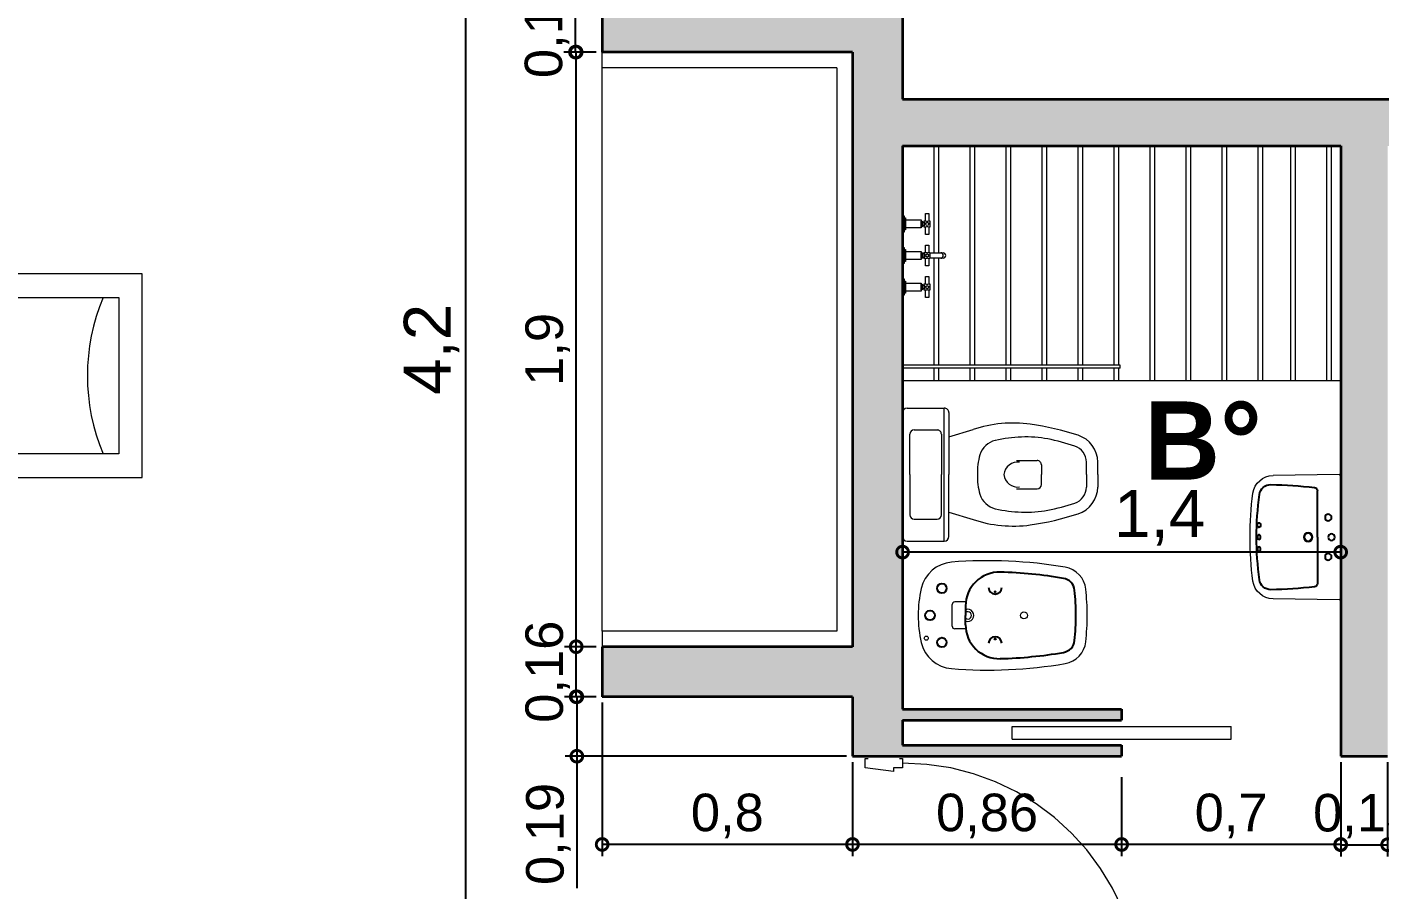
# Model space of a CAD drawing. Header units: millimetres. Extents: x 110427 to 125914, y 76277 to 76441.
# Drawn here: x 114101.305 to 114105.628, y 76341.022 to 76343.779 of the extents above; entities that cross this region are included whole.
import ezdxf

# ---------------------------------------------------------------- set-up
doc = ezdxf.new("R2010")
doc.units = ezdxf.units.MM
doc.linetypes.add('JIS_02_0.7', pattern=[1.35, 0.75, -0.6])
for name, color, linetype, lineweight in [('04_CIVIL A CONSTRUIR', 250, 'Continuous', 35), ('08_CIVIL VISTAS FINO', 251, 'Continuous', 5), ('09_CIVIL PROYECCIONES', 230, 'JIS_02_0.7', 5), ('11_CARPINTERIA Y MOBILIARIO', 141, 'Continuous', 9), ('12_HATCH', 8, 'Continuous', 9), ('13_COTAS', 8, 'Continuous', 9)]:
    doc.layers.add(name, color=color, linetype=linetype, lineweight=lineweight)
doc.layers.add('14_TEXTOS', color=4, linetype='Continuous')
doc.layers.add('DET', color=4, linetype='Continuous')
doc.styles.add('JDS1', font='GOTHICB.TTF')
doc.styles.add('Swis721 BT', font='swiss.ttf')
doc.dimstyles.new('ISO-23', dxfattribs={"dimscale": 0.03, "dimtxt": 5, "dimasz": 2.5, "dimexe": 1.25, "dimexo": 0.625, "dimtad": 1, "dimtxsty": 'Swis721 BT', "dimblk": 'DOTSMALL', "dimcen": 2.5, "dimclrt": 150, "dimadec": 0, "dimazin": 0, "dimtfac": 1, "dimtmove": 0, "dimatfit": 3, "dimfxl": 0, "dimarcsym": 0})

# ---------------------------------------------------------------- blocks, each defined once
blk = doc.blocks.new('VERILDVS')
for p, q in [((0, 0), (-0.22, 0)), ((0, 0), (0.22, 0)), ((-0.236, -0.016), (-0.236, -0.148)), ((-0.1583, -0.041), (-0.1583, -0.1228)), ((0, -0.0259), (-0.1432, -0.0259)), ((0, -0.0259), (0.1432, -0.0259)), ((0.1583, -0.041), (0.1583, -0.1228)), ((0.236, -0.016), (0.236, -0.148)), ((-0.1432, -0.1379), (0, -0.1379)), ((0.1432, -0.1379), (0, -0.1379)), ((-0.236, -0.148), (0.236, -0.148)), ((-0.22, -0.164), (0, -0.164)), ((-0.1339, -0.164), (-0.1597, -0.2505)), ((0.22, -0.164), (0, -0.164)), ((0.1339, -0.164), (0.1597, -0.2505)), ((-0.0501, -0.405), (-0.0501, -0.4777)), ((0.0501, -0.405), (0.0501, -0.4777)), ((-0.035, -0.4928), (0, -0.4928)), ((0.035, -0.4928), (0, -0.4928)), ((0, -0.6529), (-0.0442, -0.6529)), ((0, -0.6529), (0.0442, -0.6529)), ((0, -0.6929), (-0.0442, -0.6929)), ((0, -0.6929), (0.0442, -0.6929))]:
    blk.add_line(p, q)
for centre, radius, start, end in [((-0.22, -0.016), 0.016, 90, 180), ((0.22, -0.016), 0.016, 0, 90), ((-0.1432, -0.041), 0.0151, 90, 180), ((0.1432, -0.041), 0.0151, 0, 90), ((-0.1432, -0.1228), 0.0151, 180, 270), ((0.1432, -0.1228), 0.0151, 270, 0), ((-0.22, -0.148), 0.016, 180, 270), ((0.22, -0.148), 0.016, 270, 0), ((0.2634, -0.3928), 0.4463, 161.4079, 187.8214), ((-0.0482, -0.3464), 0.075, 107.0131, 166.8554), ((-0.0094, -0.4733), 0.2077, 87.4196, 107.0131), ((0.0094, -0.4733), 0.2077, 72.9869, 92.5804), ((0.0482, -0.3464), 0.075, 13.1446, 72.9869), ((-0.2634, -0.3928), 0.4463, 352.1786, 18.5921), ((0.3372, -0.4364), 0.4707, 166.8554, 189.7354), ((-0.3372, -0.4364), 0.4707, 350.2646, 13.1446), ((0.0066, -0.4098), 0.051, 97.3933, 186.6229), ((-0.0066, -0.4098), 0.051, 353.3771, 82.6067), ((0.8868, -0.2958), 1.0772, 188.4208, 197.6998), ((-0.035, -0.4777), 0.0151, 180, 270), ((0.035, -0.4777), 0.0151, 270, 0), ((-0.8868, -0.2958), 1.0772, 342.3002, 351.5792), ((0.8868, -0.2958), 1.0372, 192.2582, 197.6998), ((-0.8868, -0.2958), 1.0372, 342.3002, 347.7418), ((-0.0442, -0.5929), 0.1, 197.6998, 270), ((-0.0442, -0.5929), 0.06, 197.6998, 270), ((0.0442, -0.5929), 0.06, 270, 342.3002), ((0.0442, -0.5929), 0.1, 270, 342.3002)]:
    blk.add_arc(centre, radius, start, end)
blk = doc.blocks.new('VERBIDVS')
for p, q in [((-0.0476, -0.1707), (-0.0476, -0.1297)), ((-0.0387, -0.1208), (0.0387, -0.1208)), ((0.0476, -0.1707), (0.0476, -0.1297))]:
    blk.add_line(p, q)
for centre, radius in [((-0.0809, -0.0287), 0.00718), ((0, -0.3754), 0.0126)]:
    blk.add_circle(centre, radius)
for centre, radius, start, end in [((-0.0694, -0.1278), 0.12, 102.7565, 175.4458), ((0, -0.4345), 0.4345, 90, 102.7565), ((0, -0.4345), 0.4345, 77.2435, 90), ((0.0694, -0.1278), 0.12, 4.5542, 77.2435), ((1.4375, -0.2478), 1.6317, 175.4458, 189.6863), ((-0.0387, -0.1297), 0.00889, 90, 180), ((0.0387, -0.1297), 0.00889, 360, 90), ((-1.4375, -0.2478), 1.6317, 350.3137, 4.5542), ((0, -0.176), 0.0217, 158.4179, 21.5821), ((0, -0.176), 0.0131, 142.3897, 37.6103), ((-0.0842, -0.5075), 0.088, 189.6863, 263.9307), ((0.0842, -0.5075), 0.088, 276.0693, 350.3137), ((0, 0.2844), 0.8844, 263.9307, 270), ((0, 0.2844), 0.8844, 270, 276.0693)]:
    blk.add_arc(centre, radius, start, end)
at = {"layer": 'DET'}
for p in [(-0.0337, -0.168), (0.0337, -0.168)]:
    blk.add_line(p, (0, -0.168), dxfattribs=at)
for centre, radius in [((0, -0.042), 0.017), ((-0.096, -0.084), 0.017), ((0.096, -0.084), 0.017), ((-0.0835, -0.273), 0.00212), ((0.0835, -0.273), 0.00212)]:
    blk.add_circle(centre, radius, dxfattribs=at)
for centre, radius, start, end in [((-0.0337, -0.288), 0.12, 90, 181.5653), ((0.0337, -0.288), 0.12, 358.4347, 90), ((-0.0989, -0.273), 0.0233, 270, 90), ((0.0989, -0.273), 0.0233, 90, 270), ((1.4375, -0.2478), 1.5917, 181.5653, 189.6863), ((-1.4375, -0.2478), 1.5917, 350.3137, 358.4347), ((-0.0842, -0.5075), 0.048, 189.6863, 263.9307), ((0.0842, -0.5075), 0.048, 276.0693, 350.3137), ((0, 0.2844), 0.8444, 263.9307, 270), ((0, 0.2844), 0.8444, 270, 276.0693)]:
    blk.add_arc(centre, radius, start, end, dxfattribs=at)
blk = doc.blocks.new('LAVATORIO VS')
for p, q in [((0, 0), (-0.2959, 0)), ((0, 0), (0.2959, 0)), ((-0.3039, -0.0081), (-0.2993, -0.3284)), ((0.3039, -0.0081), (0.2993, -0.3284))]:
    blk.add_line(p, q)
for radius in [0.0224, 0.0172]:
    blk.add_circle((0, -0.158), radius)
for centre, radius, start, end in [((-0.2959, -0.008), 0.008, 90, 180.82867), ((0.2959, -0.008), 0.008, 359.17133, 90), ((-0.1993, -0.3269), 0.1, 180.82867, 262.20292), ((0.1993, -0.3269), 0.1, 277.79708, 359.17133), ((-0.0073, 1.0753), 1.5153, 262.20292, 270.2743), ((0.0073, 1.0753), 1.5153, 269.7257, 277.79708)]:
    blk.add_arc(centre, radius, start, end)
at = {"layer": 'DET'}
for q in [(-0.225, -0.113), (0.225, -0.113)]:
    blk.add_line((0, -0.113), q, dxfattribs=at)
for centre in [(-0.095, -0.06), (0, -0.045), (0.095, -0.06)]:
    blk.add_circle(centre, 0.016, dxfattribs=at)
for centre, radius, start, end in [((1.6466, -0.3599), 1.9018, 172.9664, 179.35293), ((-0.225, -0.129), 0.016, 90, 172.9664), ((0.225, -0.129), 0.016, 7.0336, 90), ((-1.6466, -0.3599), 1.9018, 0.64707, 7.0336), ((-0.1991, -0.3391), 0.056, 179.35293, 262.27637), ((0.1991, -0.3391), 0.056, 277.72363, 0.64707), ((-0.0073, 1.0753), 1.4833, 262.27637, 270.2743), ((0.0073, 1.0753), 1.4833, 269.7257, 277.72363)]:
    blk.add_arc(centre, radius, start, end, dxfattribs=at)
for centre in [(-0.0585, -0.3967), (0, -0.3967)]:
    blk.add_ellipse(centre, major_axis=(-0.0114, 0), ratio=0.636364, dxfattribs=at)
at = {"layer": 'DET', "extrusion": (0, 0, -1)}
blk.add_ellipse((0.0585, -0.3967), major_axis=(0.0114, 0), ratio=0.636364, dxfattribs=at)
blk = doc.blocks.new('_DotSmall')
at = {"color": 0, "linetype": 'ByBlock', "const_width": 0.5}
blk.add_lwpolyline([(-0.0625, 0, 1), (0.0625, 0, 1)], format="xyb", close=True, dxfattribs=at)
blk = doc.blocks.new('*D580')
at = {"layer": '13_COTAS', "color": 0, "lineweight": -2}
for p, q in [((114104.103, 76341.8714), (114104.103, 76342.139)), ((114105.503, 76341.8714), (114105.503, 76342.139)), ((114105.503, 76342.1015), (114104.103, 76342.1015))]:
    blk.add_line(p, q, dxfattribs=at)
at = {"layer": 'Defpoints', "color": 0}
for p in [(114104.103, 76342.1015), (114104.103, 76341.8527), (114105.503, 76341.8527)]:
    blk.add_point(p, dxfattribs=at)
at = {"layer": '13_COTAS', "color": 0, "lineweight": -2, "xscale": 0.075, "yscale": 0.075, "zscale": 0.075, "rotation": 180}
blk.add_blockref('_DotSmall', (114104.103, 76342.1015), dxfattribs=at)
at = {"layer": '13_COTAS', "color": 0, "lineweight": -2, "xscale": 0.075, "yscale": 0.075, "zscale": 0.075}
blk.add_blockref('_DotSmall', (114105.503, 76342.1015), dxfattribs=at)
at = {"layer": '13_COTAS', "color": 150, "insert": (114104.9247, 76342.2106), "char_height": 0.15, "attachment_point": 5, "style": 'Swis721 BT'}
blk.add_mtext('1,4', dxfattribs=at)
blk = doc.blocks.new('*D531')
at = {"layer": '13_COTAS', "color": 0, "lineweight": -2}
for p, q in [((114102.7072, 76340.6493), (114102.7072, 76344.8493)), ((114102.7259, 76344.8493), (114102.7447, 76344.8493)), ((114102.7259, 76340.6493), (114102.7447, 76340.6493))]:
    blk.add_line(p, q, dxfattribs=at)
at = {"layer": 'Defpoints', "color": 0}
for p in [(114102.7072, 76344.8493), (114102.7072, 76344.8493), (114102.7072, 76340.6493)]:
    blk.add_point(p, dxfattribs=at)
at = {"layer": '13_COTAS', "color": 0, "lineweight": -2, "xscale": 0.075, "yscale": 0.075, "zscale": 0.075}
for p, rotation in [((114102.7072, 76344.8493), 90), ((114102.7072, 76340.6493), 270)]:
    blk.add_blockref('_DotSmall', p, dxfattribs=dict(at, rotation=rotation))
at = {"layer": '13_COTAS', "color": 150, "insert": (114102.598, 76342.7493), "char_height": 0.15, "attachment_point": 5, "rotation": 90, "style": 'Swis721 BT'}
blk.add_mtext('4,2', dxfattribs=at)
blk = doc.blocks.new('*D540')
at = {"layer": '13_COTAS', "color": 0, "lineweight": -2}
for p, q in [((114104.803, 76341.3822), (114104.803, 76341.1299)), ((114105.503, 76341.3822), (114105.503, 76341.1299)), ((114105.503, 76341.1674), (114104.803, 76341.1674))]:
    blk.add_line(p, q, dxfattribs=at)
at = {"layer": 'Defpoints', "color": 0}
for p in [(114104.803, 76341.401), (114105.503, 76341.401), (114104.803, 76341.1674)]:
    blk.add_point(p, dxfattribs=at)
at = {"layer": '13_COTAS', "color": 0, "lineweight": -2, "xscale": 0.075, "yscale": 0.075, "zscale": 0.075, "rotation": 180}
blk.add_blockref('_DotSmall', (114104.803, 76341.1674), dxfattribs=at)
at = {"layer": '13_COTAS', "color": 0, "lineweight": -2, "xscale": 0.075, "yscale": 0.075, "zscale": 0.075}
blk.add_blockref('_DotSmall', (114105.503, 76341.1674), dxfattribs=at)
at = {"layer": '13_COTAS', "color": 150, "insert": (114105.153, 76341.2585), "char_height": 0.12, "attachment_point": 5, "style": 'Swis721 BT'}
blk.add_mtext('0,7', dxfattribs=at)
blk = doc.blocks.new('*D541')
at = {"layer": '13_COTAS', "color": 0, "lineweight": -2}
for p, q in [((114103.943, 76341.3822), (114103.943, 76341.1299)), ((114104.803, 76341.3822), (114104.803, 76341.1299)), ((114104.803, 76341.1674), (114103.943, 76341.1674))]:
    blk.add_line(p, q, dxfattribs=at)
at = {"layer": 'Defpoints', "color": 0}
for p in [(114103.943, 76341.401), (114104.803, 76341.401), (114103.943, 76341.1674)]:
    blk.add_point(p, dxfattribs=at)
at = {"layer": '13_COTAS', "color": 0, "lineweight": -2, "xscale": 0.075, "yscale": 0.075, "zscale": 0.075, "rotation": 180}
blk.add_blockref('_DotSmall', (114103.943, 76341.1674), dxfattribs=at)
at = {"layer": '13_COTAS', "color": 0, "lineweight": -2, "xscale": 0.075, "yscale": 0.075, "zscale": 0.075}
blk.add_blockref('_DotSmall', (114104.803, 76341.1674), dxfattribs=at)
at = {"layer": '13_COTAS', "color": 150, "insert": (114104.373, 76341.2585), "char_height": 0.12, "attachment_point": 5, "style": 'Swis721 BT'}
blk.add_mtext('0,86', dxfattribs=at)
blk = doc.blocks.new('*D610')
at = {"layer": '13_COTAS', "color": 0, "lineweight": -2}
for p, q in [((114103.1242, 76341.6393), (114103.0246, 76341.6393)), ((114103.0621, 76341.6393), (114103.0621, 76341.4493)), ((114103.9242, 76341.4493), (114103.0246, 76341.4493)), ((114103.0621, 76341.4493), (114103.0621, 76341.0276))]:
    blk.add_line(p, q, dxfattribs=at)
at = {"layer": 'Defpoints', "color": 0}
for p in [(114103.143, 76341.6393), (114103.0621, 76341.4493), (114103.943, 76341.4493)]:
    blk.add_point(p, dxfattribs=at)
at = {"layer": '13_COTAS', "color": 0, "lineweight": -2, "xscale": 0.075, "yscale": 0.075, "zscale": 0.075}
for p, rotation in [((114103.0621, 76341.6393), 90), ((114103.0621, 76341.4493), 270)]:
    blk.add_blockref('_DotSmall', p, dxfattribs=dict(at, rotation=rotation))
at = {"layer": '13_COTAS', "color": 150, "insert": (114102.9711, 76341.2009), "char_height": 0.12, "attachment_point": 5, "rotation": 90, "style": 'Swis721 BT'}
blk.add_mtext('0,19', dxfattribs=at)
blk = doc.blocks.new('*D611')
at = {"layer": '13_COTAS', "color": 0, "lineweight": -2}
for p, q in [((114103.1242, 76341.7993), (114103.0225, 76341.7993)), ((114103.06, 76341.6393), (114103.06, 76341.7993)), ((114103.1242, 76341.6393), (114103.0225, 76341.6393))]:
    blk.add_line(p, q, dxfattribs=at)
at = {"layer": 'Defpoints', "color": 0}
for p in [(114103.06, 76341.7993), (114103.143, 76341.7993), (114103.143, 76341.6393)]:
    blk.add_point(p, dxfattribs=at)
at = {"layer": '13_COTAS', "color": 0, "lineweight": -2, "xscale": 0.075, "yscale": 0.075, "zscale": 0.075}
for p, rotation in [((114103.06, 76341.7993), 90), ((114103.06, 76341.6393), 270)]:
    blk.add_blockref('_DotSmall', p, dxfattribs=dict(at, rotation=rotation))
at = {"layer": '13_COTAS', "color": 150, "insert": (114102.9689, 76341.7193), "char_height": 0.12, "attachment_point": 5, "rotation": 90, "style": 'Swis721 BT'}
blk.add_mtext('0,16', dxfattribs=at)
blk = doc.blocks.new('*D612')
at = {"layer": '13_COTAS', "color": 0, "lineweight": -2}
for p, q in [((114103.1242, 76343.8593), (114103.0201, 76343.8593)), ((114103.0576, 76343.6993), (114103.0576, 76343.8593)), ((114103.1242, 76343.6993), (114103.0201, 76343.6993))]:
    blk.add_line(p, q, dxfattribs=at)
at = {"layer": 'Defpoints', "color": 0}
for p in [(114103.0576, 76343.8593), (114103.143, 76343.8593), (114103.143, 76343.6993)]:
    blk.add_point(p, dxfattribs=at)
at = {"layer": '13_COTAS', "color": 0, "lineweight": -2, "xscale": 0.075, "yscale": 0.075, "zscale": 0.075}
for p, rotation in [((114103.0576, 76343.8593), 90), ((114103.0576, 76343.6993), 270)]:
    blk.add_blockref('_DotSmall', p, dxfattribs=dict(at, rotation=rotation))
at = {"layer": '13_COTAS', "color": 150, "insert": (114102.9665, 76343.7793), "char_height": 0.12, "attachment_point": 5, "rotation": 90, "style": 'Swis721 BT'}
blk.add_mtext('0,16', dxfattribs=at)
blk = doc.blocks.new('*D542')
at = {"layer": '13_COTAS', "color": 0, "lineweight": -2}
for p, q in [((114103.1242, 76343.6993), (114103.0225, 76343.6993)), ((114103.06, 76341.7993), (114103.06, 76343.6993)), ((114103.1242, 76341.7993), (114103.0225, 76341.7993))]:
    blk.add_line(p, q, dxfattribs=at)
at = {"layer": 'Defpoints', "color": 0}
for p in [(114103.06, 76343.6993), (114103.143, 76343.6993), (114103.143, 76341.7993)]:
    blk.add_point(p, dxfattribs=at)
at = {"layer": '13_COTAS', "color": 0, "lineweight": -2, "xscale": 0.075, "yscale": 0.075, "zscale": 0.075}
for p, rotation in [((114103.06, 76343.6993), 90), ((114103.06, 76341.7993), 270)]:
    blk.add_blockref('_DotSmall', p, dxfattribs=dict(at, rotation=rotation))
at = {"layer": '13_COTAS', "color": 150, "insert": (114102.9689, 76342.7493), "char_height": 0.12, "attachment_point": 5, "rotation": 90, "style": 'Swis721 BT'}
blk.add_mtext('1,9', dxfattribs=at)
blk = doc.blocks.new('*D614')
at = {"layer": '13_COTAS', "color": 0, "lineweight": -2}
for p, q in [((114103.143, 76341.6205), (114103.143, 76341.1299)), ((114103.943, 76341.4306), (114103.943, 76341.1299)), ((114103.943, 76341.1674), (114103.143, 76341.1674))]:
    blk.add_line(p, q, dxfattribs=at)
at = {"layer": 'Defpoints', "color": 0}
for p in [(114103.143, 76341.6393), (114103.943, 76341.4493), (114103.143, 76341.1674)]:
    blk.add_point(p, dxfattribs=at)
at = {"layer": '13_COTAS', "color": 0, "lineweight": -2, "xscale": 0.075, "yscale": 0.075, "zscale": 0.075, "rotation": 180}
blk.add_blockref('_DotSmall', (114103.143, 76341.1674), dxfattribs=at)
at = {"layer": '13_COTAS', "color": 0, "lineweight": -2, "xscale": 0.075, "yscale": 0.075, "zscale": 0.075}
blk.add_blockref('_DotSmall', (114103.943, 76341.1674), dxfattribs=at)
at = {"layer": '13_COTAS', "color": 150, "insert": (114103.543, 76341.2585), "char_height": 0.12, "attachment_point": 5, "style": 'Swis721 BT'}
blk.add_mtext('0,8', dxfattribs=at)
blk = doc.blocks.new('*D615')
at = {"layer": '13_COTAS', "color": 0, "lineweight": -2}
for p, q in [((114105.503, 76341.4306), (114105.503, 76341.1291)), ((114105.653, 76341.4306), (114105.653, 76341.1291)), ((114105.503, 76341.1666), (114105.653, 76341.1666))]:
    blk.add_line(p, q, dxfattribs=at)
at = {"layer": 'Defpoints', "color": 0}
for p in [(114105.503, 76341.4493), (114105.653, 76341.4493), (114105.653, 76341.1666)]:
    blk.add_point(p, dxfattribs=at)
at = {"layer": '13_COTAS', "color": 0, "lineweight": -2, "xscale": 0.075, "yscale": 0.075, "zscale": 0.075, "rotation": 180}
blk.add_blockref('_DotSmall', (114105.503, 76341.1666), dxfattribs=at)
at = {"layer": '13_COTAS', "color": 0, "lineweight": -2, "xscale": 0.075, "yscale": 0.075, "zscale": 0.075}
blk.add_blockref('_DotSmall', (114105.653, 76341.1666), dxfattribs=at)
at = {"layer": '13_COTAS', "color": 150, "insert": (114105.578, 76341.2577), "char_height": 0.12, "attachment_point": 5, "style": 'Swis721 BT'}
blk.add_mtext('0,15', dxfattribs=at)

msp = doc.modelspace()

# ---------------------------------------------------------------- hatches: boundary and pattern name
at = {"layer": '12_HATCH'}
h = msp.add_hatch(color=1, dxfattribs=at)
h.dxf.hatch_style = 1
h.paths.add_polyline_path([(114107.353, 76345.1493), (114103.943, 76345.1493), (114103.943, 76343.8593), (114103.143, 76343.8593), (114103.143, 76343.6993), (114103.943, 76343.6993), (114103.943, 76343.2883), (114103.943, 76341.7993), (114103.143, 76341.7993), (114103.143, 76341.6393), (114103.943, 76341.6393), (114103.943, 76341.4493), (114104.803, 76341.4493), (114104.803, 76341.4843), (114104.103, 76341.4843), (114104.103, 76341.5643), (114104.803, 76341.5643), (114104.803, 76341.5993), (114104.103, 76341.5993), (114104.103, 76343.3993), (114105.503, 76343.3993), (114105.503, 76341.4493), (114105.653, 76341.4493), (114105.653, 76343.3993), (114107.353, 76343.3993), (114107.353, 76343.5493), (114104.103, 76343.5493), (114104.103, 76344.8493), (114107.053, 76344.8493), (114107.053, 76344.3493), (114107.353, 76344.3493)])

# ---------------------------------------------------------------- linework, layer by layer
at = {"layer": '04_CIVIL A CONSTRUIR'}
for p, q in [((114104.103, 76344.8493), (114104.103, 76343.5493)), ((114103.143, 76343.8593), (114103.143, 76343.6993)), ((114103.943, 76343.6993), (114103.143, 76343.6993)), ((114103.943, 76343.6993), (114103.943, 76341.7993)), ((114104.103, 76343.5493), (114107.353, 76343.5493)), ((114104.103, 76343.3993), (114104.103, 76341.5993)), ((114104.103, 76343.3993), (114105.503, 76343.3993)), ((114105.503, 76343.3993), (114105.503, 76341.4493)), ((114103.943, 76341.7993), (114103.143, 76341.7993)), ((114103.143, 76341.7993), (114103.143, 76341.6393)), ((114103.943, 76341.6393), (114103.143, 76341.6393)), ((114103.943, 76341.6393), (114103.943, 76341.4493)), ((114104.103, 76341.5993), (114104.803, 76341.5993)), ((114104.803, 76341.5993), (114104.803, 76341.5643)), ((114104.103, 76341.5643), (114104.103, 76341.4843)), ((114104.103, 76341.5643), (114104.803, 76341.5643)), ((114104.103, 76341.4843), (114104.803, 76341.4843)), ((114104.803, 76341.4843), (114104.803, 76341.4493)), ((114103.943, 76341.4493), (114104.803, 76341.4493)), ((114105.503, 76341.4493), (114105.653, 76341.4493))]:
    msp.add_line(p, q, dxfattribs=at)
at = {"layer": '08_CIVIL VISTAS FINO'}
msp.add_line((114103.143, 76341.8493), (114103.143, 76343.6493), dxfattribs=at)
for points in [[(114104.103, 76343.1763), (114104.108, 76343.1763), (114104.108, 76343.1243), (114104.103, 76343.1243)], [(114104.108, 76343.1693), (114104.112, 76343.1693), (114104.112, 76343.1313), (114104.108, 76343.1313)], [(114104.112, 76343.1628), (114104.162, 76343.1628), (114104.162, 76343.1378), (114104.112, 76343.1378)], [(114104.162, 76343.1593), (114104.1655, 76343.1593), (114104.1655, 76343.1413), (114104.162, 76343.1413)], [(114104.1655, 76343.1563), (114104.1725, 76343.1563), (114104.1725, 76343.1443), (114104.1655, 76343.1443)], [(114104.103, 76343.0753), (114104.108, 76343.0753), (114104.108, 76343.0233), (114104.103, 76343.0233)], [(114104.108, 76343.0683), (114104.112, 76343.0683), (114104.112, 76343.0303), (114104.108, 76343.0303)], [(114104.112, 76343.0618), (114104.162, 76343.0618), (114104.162, 76343.0368), (114104.112, 76343.0368)], [(114104.162, 76343.0583), (114104.1655, 76343.0583), (114104.1655, 76343.0403), (114104.162, 76343.0403)], [(114104.1655, 76343.0553), (114104.1725, 76343.0553), (114104.1725, 76343.0433), (114104.1655, 76343.0433)], [(114104.103, 76342.9743), (114104.108, 76342.9743), (114104.108, 76342.9223), (114104.103, 76342.9223)], [(114104.108, 76342.9673), (114104.112, 76342.9673), (114104.112, 76342.9293), (114104.108, 76342.9293)], [(114104.112, 76342.9608), (114104.162, 76342.9608), (114104.162, 76342.9358), (114104.112, 76342.9358)], [(114104.162, 76342.9573), (114104.1655, 76342.9573), (114104.1655, 76342.9393), (114104.162, 76342.9393)], [(114104.1655, 76342.9543), (114104.1725, 76342.9543), (114104.1725, 76342.9423), (114104.1655, 76342.9423)]]:
    msp.add_lwpolyline(points, close=True, dxfattribs=at)
for points in [[(114104.1765, 76343.1403), (114104.1725, 76343.1403), (114104.1725, 76343.1603), (114104.1765, 76343.1603)], [(114104.1765, 76343.1603), (114104.1765, 76343.1838), (114104.1865, 76343.1838), (114104.1865, 76343.1603)], [(114104.1865, 76343.1603), (114104.1905, 76343.1603), (114104.1905, 76343.1403), (114104.1865, 76343.1403)], [(114104.1865, 76343.1403), (114104.1865, 76343.1168), (114104.1765, 76343.1168), (114104.1765, 76343.1403)], [(114104.1765, 76343.0593), (114104.1765, 76343.0828), (114104.1865, 76343.0828), (114104.1865, 76343.0593)], [(114104.1655, 76343.0583), (114104.1725, 76343.0583)], [(114104.1725, 76343.0403), (114104.1655, 76343.0403)], [(114104.1765, 76343.0393), (114104.1725, 76343.0393), (114104.1725, 76343.0593), (114104.1765, 76343.0593)], [(114104.1865, 76343.0393), (114104.1865, 76343.0158), (114104.1765, 76343.0158), (114104.1765, 76343.0393)], [(114104.1865, 76343.0593), (114104.1905, 76343.0593), (114104.1905, 76343.0393), (114104.1865, 76343.0393)], [(114104.1905, 76343.0583), (114104.233, 76343.0583)], [(114104.233, 76343.0403), (114104.1905, 76343.0403)], [(114104.1765, 76342.9583), (114104.1765, 76342.9818), (114104.1865, 76342.9818), (114104.1865, 76342.9583)], [(114104.1765, 76342.9383), (114104.1725, 76342.9383), (114104.1725, 76342.9583), (114104.1765, 76342.9583)], [(114104.1865, 76342.9383), (114104.1865, 76342.9148), (114104.1765, 76342.9148), (114104.1765, 76342.9383)], [(114104.1865, 76342.9583), (114104.1905, 76342.9583), (114104.1905, 76342.9383), (114104.1865, 76342.9383)]]:
    msp.add_lwpolyline(points, dxfattribs=at)
for centre in [(114104.1815, 76343.1503), (114104.1815, 76343.0493), (114104.1815, 76342.9483)]:
    msp.add_circle(centre, 0.005, dxfattribs=at)
for centre, radius, start, end in [((114104.1815, 76343.1723), 0.013, 247.3801, 292.6199), ((114104.1815, 76343.1283), 0.013, 67.3801, 112.6199), ((114104.1815, 76343.0713), 0.013, 247.3801, 292.6199), ((114104.1815, 76343.0273), 0.013, 67.3801, 112.6199), ((114104.2239, 76343.0493), 0.00906, 276.6686, 83.3314), ((114104.2317, 76343.0493), 0.00909, 278.2346, 81.7654), ((114104.1815, 76342.9703), 0.013, 247.3801, 292.6199), ((114104.1815, 76342.9263), 0.013, 67.3801, 112.6199)]:
    msp.add_arc(centre, radius, start, end, dxfattribs=at)
at = {"layer": '09_CIVIL PROYECCIONES', "ltscale": 2}
msp.add_arc((114104.103, 76340.6643), 0.763, 0, 90, dxfattribs=at)
at = {"layer": '11_CARPINTERIA Y MOBILIARIO'}
for p, q in [((114103.143, 76343.6493), (114103.143, 76343.6993)), ((114103.893, 76343.6493), (114103.143, 76343.6493)), ((114103.893, 76343.6493), (114103.893, 76341.8493)), ((114104.203, 76343.3993), (114104.203, 76343.0583)), ((114104.218, 76343.3993), (114104.218, 76343.0583)), ((114104.318, 76343.3993), (114104.318, 76342.6993)), ((114104.333, 76343.3993), (114104.333, 76342.6993)), ((114104.433, 76343.3993), (114104.433, 76342.6993)), ((114104.448, 76343.3993), (114104.448, 76342.6993)), ((114104.548, 76343.3993), (114104.548, 76342.6993)), ((114104.563, 76343.3993), (114104.563, 76342.6993)), ((114104.663, 76343.3993), (114104.663, 76342.6993)), ((114104.678, 76343.3993), (114104.678, 76342.6993)), ((114104.778, 76343.3993), (114104.778, 76342.6993)), ((114104.793, 76343.3993), (114104.793, 76342.6993)), ((114104.893, 76343.3993), (114104.893, 76342.6493)), ((114104.908, 76343.3993), (114104.908, 76342.6493)), ((114105.008, 76343.3993), (114105.008, 76342.6493)), ((114105.023, 76343.3993), (114105.023, 76342.6493)), ((114105.123, 76343.3993), (114105.123, 76342.6493)), ((114105.138, 76343.3993), (114105.138, 76342.6493)), ((114105.238, 76343.3993), (114105.238, 76342.6493)), ((114105.253, 76343.3993), (114105.253, 76342.6493)), ((114105.343, 76343.3993), (114105.343, 76342.6493)), ((114105.358, 76343.3993), (114105.358, 76342.6493)), ((114105.458, 76343.3993), (114105.458, 76342.6493)), ((114105.473, 76343.3993), (114105.473, 76342.6493)), ((114104.203, 76343.0403), (114104.203, 76342.6993)), ((114104.218, 76343.0403), (114104.218, 76342.6993)), ((114101.6731, 76342.9902), (114101.1231, 76342.9902)), ((114101.6731, 76342.3402), (114101.6731, 76342.9902)), ((114101.0731, 76342.9152), (114101.5981, 76342.9152)), ((114101.5981, 76342.9152), (114101.5981, 76342.4152)), ((114104.798, 76342.6993), (114104.103, 76342.6993)), ((114104.798, 76342.6893), (114104.103, 76342.6893)), ((114104.203, 76342.6893), (114104.203, 76342.6493)), ((114104.218, 76342.6893), (114104.218, 76342.6493)), ((114104.318, 76342.6893), (114104.318, 76342.6493)), ((114104.333, 76342.6893), (114104.333, 76342.6493)), ((114104.433, 76342.6893), (114104.433, 76342.6493)), ((114104.448, 76342.6893), (114104.448, 76342.6493)), ((114104.548, 76342.6893), (114104.548, 76342.6493)), ((114104.563, 76342.6893), (114104.563, 76342.6493)), ((114104.663, 76342.6893), (114104.663, 76342.6493)), ((114104.678, 76342.6893), (114104.678, 76342.6493)), ((114104.778, 76342.6893), (114104.778, 76342.6493)), ((114104.793, 76342.6893), (114104.793, 76342.6493)), ((114104.798, 76342.6893), (114104.798, 76342.6993)), ((114105.503, 76342.6493), (114104.103, 76342.6493)), ((114101.5981, 76342.4152), (114101.0731, 76342.4152)), ((114101.1231, 76342.3402), (114101.6731, 76342.3402)), ((114103.893, 76341.8493), (114103.143, 76341.8493)), ((114103.143, 76341.8493), (114103.143, 76341.7993)), ((114104.453, 76341.5443), (114105.153, 76341.5443)), ((114104.453, 76341.5043), (114104.453, 76341.5443)), ((114105.153, 76341.5043), (114105.153, 76341.5443)), ((114104.453, 76341.5043), (114105.153, 76341.5043))]:
    msp.add_line(p, q, dxfattribs=at)
msp.add_lwpolyline([(114104.093, 76341.4423), (114104.103, 76341.4423), (114104.103, 76341.4123), (114104.074, 76341.4123), (114104.074, 76341.4001), (114103.983, 76341.4121), (114103.983, 76341.4423), (114103.993, 76341.4423)], dxfattribs=at)
msp.add_arc((114102.1481, 76342.6652), 0.65, 157.3801, 202.6199, dxfattribs=at)

# ---------------------------------------------------------------- block references
for name, p, xscale, yscale, zscale, rotation in [('VERILDVS', (114104.103, 76342.3493), 0.9000000000020957, 0.9000000000020957, 0.9000000000020957, 90.00000000006169), ('LAVATORIO VS', (114105.503, 76342.1493), -0.658246595632421, 0.6582465956324208, 0.6582465956324209, 269.9999999999808), ('VERBIDVS', (114104.153, 76341.8993), 0.9000000000020957, 0.9000000000020957, 0.9000000000020957, 90.00000000006169)]:
    msp.add_blockref(name, p, dxfattribs=dict(at, xscale=xscale, yscale=yscale, zscale=zscale, rotation=rotation))

# ---------------------------------------------------------------- texts
at = {"layer": '14_TEXTOS', "insert": (114105.0634, 76342.458), "char_height": 0.25, "width": 1.378078, "attachment_point": 5, "style": 'JDS1'}
msp.add_mtext('B%%D', dxfattribs=at)

# ---------------------------------------------------------------- dimensions: what is measured, and where the dimension line sits
at = {"layer": '13_COTAS'}
dim = msp.add_linear_dim(base=(114102.7072, 76344.8493), p1=(114102.7072, 76340.6493), p2=(114102.7072, 76344.8493), angle=90, dimstyle='ISO-23', dxfattribs=at)
dim.commit()
dim.dimension.update_dxf_attribs({"geometry": '*D531', "text_midpoint": (114102.598, 76342.7493)})
for base, p1, p2, picture, middle in [((114103.0576, 76343.8593), (114103.143, 76343.6993), (114103.143, 76343.8593), '*D612', (114103.0576, 76343.7793)), ((114103.06, 76341.7993), (114103.143, 76341.6393), (114103.143, 76341.7993), '*D611', (114103.06, 76341.7193))]:
    dim = msp.add_linear_dim(base=base, p1=p1, p2=p2, angle=90, dimstyle='ISO-23', override={"dimtxt": 4}, dxfattribs=at)
    dim.commit()
    dim.dimension.update_dxf_attribs({"geometry": picture, "text_midpoint": middle, "dimtype": 160})
for base, p1, p2, picture, middle in [((114103.06, 76343.6993), (114103.143, 76341.7993), (114103.143, 76343.6993), '*D542', (114102.9689, 76342.7493)), ((114103.0621, 76341.4493), (114103.143, 76341.6393), (114103.943, 76341.4493), '*D610', (114102.9711, 76341.2009))]:
    dim = msp.add_linear_dim(base=base, p1=p1, p2=p2, angle=90, dimstyle='ISO-23', override={"dimtxt": 4}, dxfattribs=at)
    dim.commit()
    dim.dimension.update_dxf_attribs({"geometry": picture, "text_midpoint": middle})
dim = msp.add_linear_dim(base=(114104.103, 76342.1015), p1=(114105.503, 76341.8527), p2=(114104.103, 76341.8527), angle=180, dimstyle='ISO-23', dxfattribs=at)
dim.commit()
dim.dimension.update_dxf_attribs({"geometry": '*D580', "text_midpoint": (114104.9247, 76342.1015), "dimtype": 161})
for base, p1, p2, picture, middle in [((114103.143, 76341.1674), (114103.943, 76341.4493), (114103.143, 76341.6393), '*D614', (114103.543, 76341.2585)), ((114103.943, 76341.1674), (114104.803, 76341.401), (114103.943, 76341.401), '*D541', (114104.373, 76341.2585))]:
    dim = msp.add_linear_dim(base=base, p1=p1, p2=p2, dimstyle='ISO-23', override={"dimtxt": 4}, dxfattribs=at)
    dim.commit()
    dim.dimension.update_dxf_attribs({"geometry": picture, "text_midpoint": middle})
for base, p1, p2, picture, middle in [((114105.653, 76341.1666), (114105.503, 76341.4493), (114105.653, 76341.4493), '*D615', (114105.578, 76341.1666)), ((114104.803, 76341.1674), (114105.503, 76341.401), (114104.803, 76341.401), '*D540', (114105.153, 76341.1674))]:
    dim = msp.add_linear_dim(base=base, p1=p1, p2=p2, dimstyle='ISO-23', override={"dimtxt": 4}, dxfattribs=at)
    dim.commit()
    dim.dimension.update_dxf_attribs({"geometry": picture, "text_midpoint": middle, "dimtype": 160})

doc.saveas('drawing.dxf')
